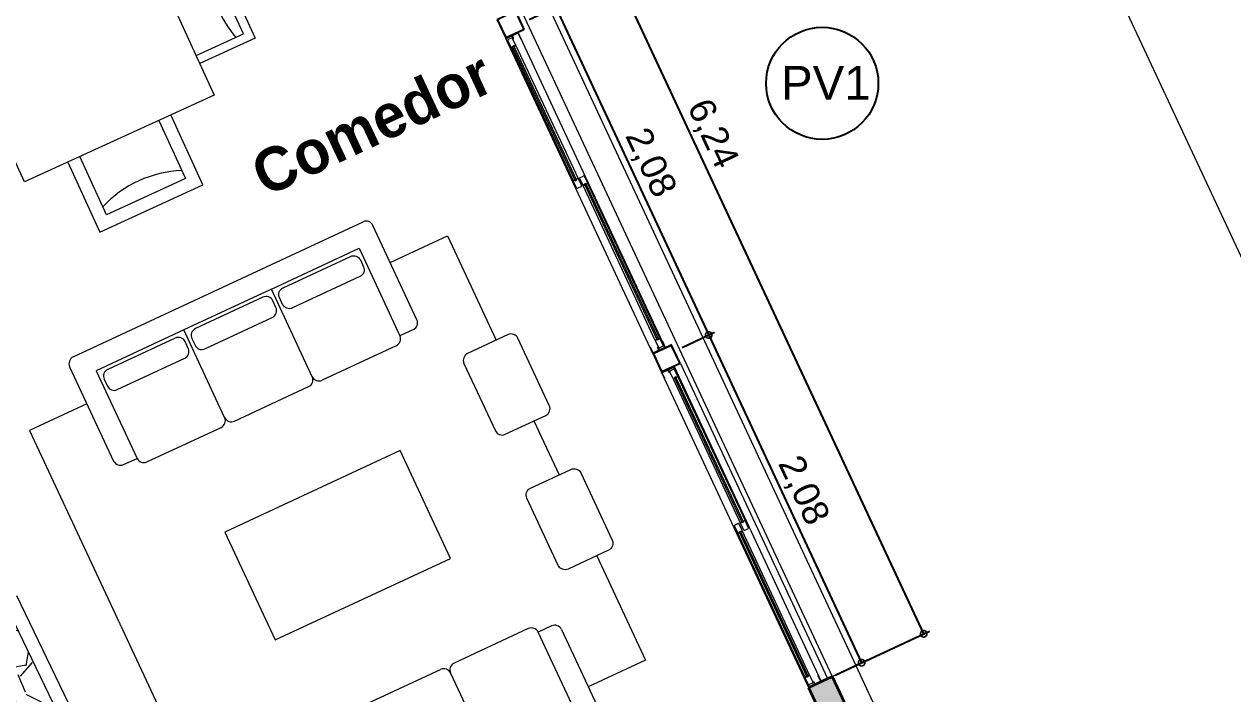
# Model space of a CAD drawing. Header units: millimetres. Extents: x 110427 to 125914, y 76277 to 76441.
# Drawn here: x 113999.5 to 114006.45, y 76333.73 to 76337.58 of the extents above; entities that cross this region are included whole.
import ezdxf

# ---------------------------------------------------------------- set-up
doc = ezdxf.new("R2010")
doc.units = ezdxf.units.MM
doc.linetypes.add('JIS_02_0.7', pattern=[1.35, 0.75, -0.6])
doc.layers.add('01_SANIT CAÑERIA SECUNDARIA', color=30, linetype='Continuous')
doc.layers.add('Hatch', color=251, linetype='Continuous')
for name, color, linetype, lineweight in [('04_CIVIL A CONSTRUIR', 250, 'Continuous', 35), ('07_CIVIL VISTAS MEDIA', 143, 'Continuous', 9), ('08_CIVIL VISTAS FINO', 251, 'Continuous', 5), ('09_CIVIL PROYECCIONES', 230, 'JIS_02_0.7', 5), ('11_CARPINTERIA Y MOBILIARIO', 141, 'Continuous', 9), ('12_HATCH', 8, 'Continuous', 9), ('12_TEXTOS', 4, 'Continuous', 40)]:
    doc.layers.add(name, color=color, linetype=linetype, lineweight=lineweight)
doc.styles.add('JDS1', font='GOTHICB.TTF')
doc.styles.get("Standard").update_dxf_attribs({"font": 'arial.ttf'})
doc.styles.add('Swis721 BT', font='swiss.ttf')
doc.dimstyles.new('ISO-23', dxfattribs={"dimscale": 0.03, "dimtxt": 5, "dimasz": 2.5, "dimexe": 1.25, "dimexo": 0.625, "dimtad": 1, "dimtxsty": 'Swis721 BT', "dimblk": 'DOTSMALL', "dimcen": 2.5, "dimclrt": 150, "dimadec": 0, "dimazin": 0, "dimtfac": 1, "dimtmove": 0, "dimatfit": 3, "dimfxl": 0, "dimarcsym": 0})

# ---------------------------------------------------------------- blocks, each defined once
blk = doc.blocks.new('_DotSmall')
at = {"color": 0, "linetype": 'ByBlock', "const_width": 0.5}
blk.add_lwpolyline([(-0.0625, 0, 1), (0.0625, 0, 1)], format="xyb", close=True, dxfattribs=at)
blk = doc.blocks.new('*D85')
at = {"layer": '09_CIVIL PROYECCIONES', "color": 0, "linetype": 'ByBlock', "lineweight": -2, "ltscale": 2}
for p, q in [((114001.5299, 76339.4927), (114002.073, 76339.7459)), ((114004.6761, 76334.0747), (114002.039, 76339.7301)), ((114004.167, 76333.8373), (114004.7101, 76334.0906))]:
    blk.add_line(p, q, dxfattribs=at)
at = {"layer": 'Defpoints', "color": 0, "linetype": 'ByBlock', "ltscale": 2}
for p in [(114002.039, 76339.7301), (114001.5129, 76339.4848), (114004.15, 76333.8294)]:
    blk.add_point(p, dxfattribs=at)
at = {"layer": '09_CIVIL PROYECCIONES', "color": 0, "linetype": 'ByBlock', "lineweight": -2, "ltscale": 2, "xscale": 0.075, "yscale": 0.075, "zscale": 0.075}
for p, rotation in [((114002.039, 76339.7301), 114.9999999993266), ((114004.6761, 76334.0747), 294.9999999993266)]:
    blk.add_blockref('_DotSmall', p, dxfattribs=dict(at, rotation=rotation))
at = {"layer": '09_CIVIL PROYECCIONES', "color": 150, "linetype": 'ByBlock', "ltscale": 2, "insert": (114003.4565, 76336.9485), "char_height": 0.15, "attachment_point": 5, "rotation": 295, "style": 'Swis721 BT'}
blk.add_mtext('6,24', dxfattribs=at)
blk = doc.blocks.new('*D42')
at = {"layer": '09_CIVIL PROYECCIONES', "color": 0, "linetype": 'ByBlock', "lineweight": -2, "ltscale": 2}
for p, q in [((114002.4089, 76337.6075), (114002.5949, 76337.6943)), ((114002.5609, 76337.6784), (114003.44, 76335.7933)), ((114003.288, 76335.7224), (114003.474, 76335.8092))]:
    blk.add_line(p, q, dxfattribs=at)
at = {"layer": 'Defpoints', "color": 0, "linetype": 'ByBlock', "ltscale": 2}
for p in [(114002.3919, 76337.5996), (114003.44, 76335.7933), (114003.271, 76335.7145)]:
    blk.add_point(p, dxfattribs=at)
at = {"layer": '09_CIVIL PROYECCIONES', "color": 0, "linetype": 'ByBlock', "lineweight": -2, "ltscale": 2, "xscale": 0.075, "yscale": 0.075, "zscale": 0.075}
for p, rotation in [((114002.5609, 76337.6784), 115.0003175461842), ((114003.44, 76335.7933), 295.0003175461842)]:
    blk.add_blockref('_DotSmall', p, dxfattribs=dict(at, rotation=rotation))
at = {"layer": '09_CIVIL PROYECCIONES', "color": 150, "linetype": 'ByBlock', "ltscale": 2, "insert": (114003.0994, 76336.782), "char_height": 0.15, "attachment_point": 5, "rotation": 295.00032, "style": 'Swis721 BT'}
blk.add_mtext('2,08', dxfattribs=at)
blk = doc.blocks.new('*D43')
at = {"layer": '09_CIVIL PROYECCIONES', "color": 0, "linetype": 'ByBlock', "lineweight": -2, "ltscale": 2}
for p, q in [((114003.288, 76335.7224), (114003.474, 76335.8092)), ((114003.44, 76335.7933), (114004.319, 76333.9082)), ((114004.167, 76333.8373), (114004.353, 76333.924))]:
    blk.add_line(p, q, dxfattribs=at)
at = {"layer": 'Defpoints', "color": 0, "linetype": 'ByBlock', "ltscale": 2}
for p in [(114003.271, 76335.7145), (114004.319, 76333.9082), (114004.15, 76333.8294)]:
    blk.add_point(p, dxfattribs=at)
at = {"layer": '09_CIVIL PROYECCIONES', "color": 0, "linetype": 'ByBlock', "lineweight": -2, "ltscale": 2, "xscale": 0.075, "yscale": 0.075, "zscale": 0.075}
for p, rotation in [((114003.44, 76335.7933), 115.0003175461842), ((114004.319, 76333.9082), 295.0003175461842)]:
    blk.add_blockref('_DotSmall', p, dxfattribs=dict(at, rotation=rotation))
at = {"layer": '09_CIVIL PROYECCIONES', "color": 150, "linetype": 'ByBlock', "ltscale": 2, "insert": (114003.9784, 76334.8969), "char_height": 0.15, "attachment_point": 5, "rotation": 295.00032, "style": 'Swis721 BT'}
blk.add_mtext('2,08', dxfattribs=at)

msp = doc.modelspace()

# ---------------------------------------------------------------- hatches: boundary and pattern name
at = {"layer": '12_HATCH'}
h = msp.add_hatch(color=1, dxfattribs=at)
h.dxf.hatch_style = 1
h.paths.add_polyline_path([(114004.15, 76333.8294), (114004.014, 76333.7661), (114004.2043, 76333.3581), (114000.5791, 76331.6676), (114000.448, 76331.9487), (114000.303, 76331.8811), (114000.4974, 76331.4642), (114004.2719, 76333.2131), (114004.5677, 76332.5787), (114004.7037, 76332.6421)])
at = {"layer": 'Hatch', "lineweight": 5}
h = msp.add_hatch(dxfattribs=at)
h.set_pattern_fill('GRAVEL', color=253, scale=0.02, angle=655.73, style=0)
h.set_pattern_definition([(163.7427875, (110931.348214, 75901.51333), (-5.88299312777, 1.67620758225), [0.06834429, -6.76609673]), (120.699741, (110931.282602, 75901.532463), (3.10409326809, -5.27104211548), [0.11728094, -11.61080978]), (68.2404471, (110931.222726, 75901.633307), (-2.82856426626, -7.00224022666), [0.0826963, -8.18694456]), (203.003689, (110931.022308, 75901.75665), (9.37317277904, 3.95313749506), [0.1068009, -10.573287485]), (228.5636542, (110930.924, 75901.714912), (4.38888828766, 4.93462010682), [0.10472674, -10.36796155]), (293.003689, (110930.854693, 75901.6364), (-3.95313749506, 9.37317277904), [0.1068009, -10.573287485]), (333.4242405, (110930.89643, 75901.538091), (-7.44331714699, 3.74382770032), [0.14123873, -13.98262306]), (7.9853284, (110931.022745, 75901.474904), (11.61166697415, 1.64842412083), [0.1333439, -13.20105132]), (57.1595656, (110931.154796, 75901.493428), (4.18490462137, 6.52805371534), [0.1071626, -10.60910914]), (110.9663583, (110931.21291, 75901.583464), (1.96829134984, -5.2544873358), [0.12234266, -5.99478739]), (158.1274378, (110931.169134, 75901.697707), (-7.68041040218, 3.06565752398), [0.15821558, -15.6633545]), (74.5440748, (110931.236065, 75901.30139), (1.20202107154, 4.5266527748), [0.05400091, -5.346113165]), (107.1992344, (110931.250456, 75901.353436), (1.95173655707, -6.39028922757), [0.1027364, -10.1709278]), (160.73, (110931.22008, 75901.45158), (-0.457631716, -0.22053846), [0.07184187, -0.64657862]), (138.9285905, (110931.259555, 75901.51008), (2.0179557347, -1.8470816585), [0.03868826, -3.83012447]), (227.5314095, (110931.23039, 75901.5355), (1.152356687, 1.1192470978), [0.05471312, -2.6809506]), (326.6937565, (110931.19345, 75901.49514), (1.5768788136, -0.9318182266), [0.08886393, -2.87325963]), (97.295051, (110931.26771, 75901.44634), (-0.016554795, -1.135801892), [0.06425743, -1.54217962]), (312.1195403, (110931.102476, 75901.800922), (3.57827975367, -3.91470177722), [0.0900176, -8.911765335]), (6.076176, (110931.16285, 75901.734152), (-5.91610271732, -0.59539620277), [0.07551979, -7.476443136]), (228.9285905, (110931.35924, 75901.49045), (1.8470816585, 2.0179557347), [0.07737602, -3.79143672]), (279.3404597, (110931.308405, 75901.432115), (-0.83248945863, 5.23793254075), [0.0900176, -8.911765335]), (275.1739548, (110930.818744, 75901.66419), (-0.1874288712, 2.7292355007), [0.08680704, -4.25354686]), (230.5051406, (110930.826573, 75901.577735), (3.93125656938, 4.7140816482), [0.07273442, -7.20071868]), (2.5314095, (110930.903814, 75901.26533), (2.7292355007, 0.1874288714), [0.07737602, -3.79143672]), (313.0840246, (110930.981115, 75901.26875), (-4.6975268517, 5.06705846403), [0.08515655, -8.4304752]), (5.1739548, (110930.79575, 75901.48957), (-2.7292355007, -0.1874288712), [0.04340352, -4.29695038]), (37.0399325, (110930.89058, 75901.29279), (1.609988403, 1.3397855583), [0.02590292, -2.56439899]), (101.6937565, (110930.91126, 75901.3084), (0.203983666, -1.5934336083), [0.10472674, -1.98981092]), (121.739006, (110930.890032, 75901.410948), (2.6630163221, -4.35577869828), [0.0970534, -9.60827297]), (239.4200675, (110931.15226, 75901.47529), (0.694724971, 0.898708637), [0.07326478, -1.75835527]), (288.8872266, (110931.114987, 75901.412213), (2.83389039878, -8.22081609137), [0.12791135, -12.66320181]), (356.6753959, (110931.156393, 75901.29119), (-4.0855758537, 0.2867576395), [0.05230165, -5.17787846]), (25.73, (110931.2086, 75901.28816), (0.237093255, 0.67817018), [0.03048, -0.47752]), (55.9864372, (110930.89935, 75901.426717), (-2.32126816916, -3.3742960876), [0.07057339, -6.986788155]), (343.7427875, (110930.93883, 75901.485215), (5.88299312776, -1.67620758227), [0.13668858, -6.69775244]), (295.73, (110931.07005, 75901.44695), (0.67817018, -0.237093255), [0.13208, -0.37592]), (261.0348465, (110931.127392, 75901.327965), (-0.99803740203, -6.12008638373), [0.08032191, -7.951863345]), (189.784604, (110931.114875, 75901.248625), (-2.0510653242, -0.4245221265), [0.07396582, -3.62433001]), (143.37597536, (110931.041985, 75901.236054), (-8.7665479099, 6.48961799677), [0.12042902, -11.922492885]), (111.15607874, (110930.945332, 75901.307898), (-2.40936827186, 6.16975076731), [0.12740589, -12.61316929])])
h.paths.add_polyline_path([(113999.4237, 76334.1885), (113998.667, 76333.8238), (113999.2922, 76332.5266), (114000.0489, 76332.8913)])

# ---------------------------------------------------------------- linework, layer by layer
at = {"layer": '01_SANIT CAÑERIA SECUNDARIA', "color": 217}
msp.add_circle((114004.0925, 76337.2412), 0.3225, dxfattribs=at)
at = {"layer": '04_CIVIL A CONSTRUIR'}
for p, q in [((114004.014, 76333.766), (114004.15, 76333.8294)), ((114004.15, 76333.8294), (114004.7037, 76332.6421)), ((114004.0141, 76333.766), (114004.2043, 76333.3581))]:
    msp.add_line(p, q, dxfattribs=at)
at = {"layer": '07_CIVIL VISTAS MEDIA'}
for p, q in [((114002.3082, 76337.5132), (114002.2778, 76337.499)), ((114002.3163, 76337.4982), (114002.3095, 76337.5127)), ((114002.319, 76337.4994), (114002.3123, 76337.5139)), ((114002.3431, 76337.5294), (114002.3127, 76337.5153)), ((114002.3597, 76337.4963), (114002.3444, 76337.5289)), ((114002.3624, 76337.4976), (114002.3455, 76337.5338)), ((114003.1907, 76335.7212), (114002.3455, 76337.5337)), ((114003.1181, 76335.6874), (114002.2729, 76337.4999)), ((114002.2898, 76337.4638), (114002.273, 76337.5)), ((114002.2926, 76337.465), (114002.2773, 76337.4977)), ((114002.2857, 76337.4863), (114002.3027, 76337.4498)), ((114002.3064, 76337.5013), (114002.2881, 76337.4927)), ((114002.2898, 76337.4638), (114002.2926, 76337.465)), ((114002.3036, 76337.4485), (114002.6637, 76336.6768)), ((114002.3092, 76337.4474), (114002.313, 76337.4492)), ((114002.3119, 76337.454), (114002.3207, 76337.4582)), ((114002.3119, 76337.454), (114002.3135, 76337.4505)), ((114002.3299, 76337.4624), (114002.3129, 76337.4989)), ((114002.3131, 76337.4536), (114002.3203, 76337.457)), ((114002.6733, 76336.6823), (114002.3131, 76337.4536)), ((114002.3163, 76337.4982), (114002.319, 76337.4994)), ((114002.6806, 76336.6857), (114002.3203, 76337.457)), ((114002.3224, 76337.4546), (114002.3207, 76337.4582)), ((114002.3276, 76337.456), (114002.3237, 76337.4542)), ((114002.3299, 76337.4624), (114002.6909, 76336.6895)), ((114002.3624, 76337.4976), (114002.3597, 76337.4963)), ((114002.6807, 76336.6403), (114002.6637, 76336.6768)), ((114002.6661, 76336.6833), (114002.6699, 76336.6851)), ((114002.6729, 76336.6811), (114002.6713, 76336.6846)), ((114002.6729, 76336.6811), (114002.6817, 76336.6852)), ((114002.6733, 76336.6823), (114002.6806, 76336.6857)), ((114002.6801, 76336.6887), (114002.6817, 76336.6852)), ((114002.6844, 76336.6919), (114002.6806, 76336.6901)), ((114002.6909, 76336.6895), (114002.7079, 76336.653)), ((114002.7156, 76336.6566), (114002.6986, 76336.6931)), ((114002.701, 76336.6996), (114002.7193, 76336.7081)), ((114002.7258, 76336.7058), (114002.7428, 76336.6693)), ((114003.1609, 76335.7715), (114002.7428, 76336.6693)), ((114002.7056, 76336.6465), (114002.6872, 76336.638)), ((114003.1337, 76335.7588), (114002.7156, 76336.6566)), ((114002.7221, 76336.6542), (114002.726, 76336.656)), ((114002.7337, 76336.665), (114002.7248, 76336.6609)), ((114002.7264, 76336.6574), (114002.7248, 76336.6609)), ((114002.7332, 76336.6638), (114002.726, 76336.6604)), ((114002.726, 76336.6604), (114003.1433, 76335.7642)), ((114002.7332, 76336.6638), (114003.1506, 76335.7676)), ((114002.7337, 76336.665), (114002.7353, 76336.6615)), ((114002.7404, 76336.6628), (114002.7366, 76336.661)), ((114003.1361, 76335.7653), (114003.1399, 76335.7671)), ((114003.1413, 76335.7666), (114003.1429, 76335.7631)), ((114003.1517, 76335.7672), (114003.1429, 76335.7631)), ((114003.1506, 76335.7676), (114003.1433, 76335.7642)), ((114003.1517, 76335.7672), (114003.1501, 76335.7707)), ((114003.1544, 76335.7738), (114003.1506, 76335.772)), ((114003.1779, 76335.735), (114003.1609, 76335.7715)), ((114003.1013, 76335.7237), (114003.104, 76335.7249)), ((114003.1013, 76335.7237), (114003.1181, 76335.6874)), ((114003.104, 76335.7249), (114003.1192, 76335.6923)), ((114003.1205, 76335.6918), (114003.1509, 76335.706)), ((114003.1337, 76335.7588), (114003.1507, 76335.7223)), ((114003.1473, 76335.7231), (114003.1446, 76335.7218)), ((114003.1446, 76335.7218), (114003.1514, 76335.7073)), ((114003.1473, 76335.7231), (114003.1541, 76335.7086)), ((114003.1554, 76335.7081), (114003.1858, 76335.7222)), ((114003.1572, 76335.7199), (114003.1756, 76335.7285)), ((114003.1738, 76335.7575), (114003.1711, 76335.7562)), ((114003.1711, 76335.7562), (114003.1863, 76335.7236)), ((114003.1738, 76335.7575), (114003.1907, 76335.7212)), ((114003.1858, 76335.5424), (114003.1688, 76335.5786)), ((114003.1688, 76335.5786), (114004.014, 76333.7661)), ((114003.1885, 76335.5436), (114003.1733, 76335.5763)), ((114003.1738, 76335.5776), (114003.2041, 76335.5918)), ((114003.2122, 76335.5768), (114003.2055, 76335.5913)), ((114003.215, 76335.578), (114003.2082, 76335.5925)), ((114003.2087, 76335.5939), (114003.239, 76335.608)), ((114003.215, 76335.578), (114003.2122, 76335.5768)), ((114003.2336, 76335.5446), (114003.2166, 76335.5811)), ((114003.2189, 76335.5876), (114003.2373, 76335.5962)), ((114003.2556, 76335.5749), (114003.2404, 76335.6076)), ((114003.2414, 76335.6125), (114004.0866, 76333.7999)), ((114003.2583, 76335.5762), (114003.2414, 76335.6124)), ((114003.2437, 76335.5938), (114003.2608, 76335.5573)), ((114003.2583, 76335.5762), (114003.2556, 76335.5749)), ((114003.2608, 76335.5573), (114003.6508, 76334.7222)), ((114003.1858, 76335.5424), (114003.1885, 76335.5436)), ((114003.2336, 76335.5447), (114003.6236, 76334.7095)), ((114003.2401, 76335.5423), (114003.2439, 76335.5441)), ((114003.2516, 76335.553), (114003.2428, 76335.5489)), ((114003.2444, 76335.5454), (114003.2428, 76335.5489)), ((114003.2512, 76335.5519), (114003.2439, 76335.5485)), ((114003.6332, 76334.715), (114003.2439, 76335.5485)), ((114003.6404, 76334.7183), (114003.2512, 76335.5519)), ((114003.2516, 76335.553), (114003.2532, 76335.5495)), ((114003.2584, 76335.5508), (114003.2546, 76335.549)), ((114003.6443, 76334.7246), (114003.6404, 76334.7228)), ((114003.5887, 76334.6932), (114003.6057, 76334.6568)), ((114003.6094, 76334.7083), (114003.5911, 76334.6997)), ((114003.9944, 76333.8226), (114003.6057, 76334.6568)), ((114003.6122, 76334.6544), (114003.6161, 76334.6562)), ((114003.6149, 76334.661), (114003.6237, 76334.6651)), ((114003.6149, 76334.661), (114003.6165, 76334.6575)), ((114003.6329, 76334.6694), (114003.6159, 76334.7059)), ((114003.6161, 76334.6606), (114003.6233, 76334.664)), ((114003.6161, 76334.6606), (114004.0044, 76333.8266)), ((114003.6233, 76334.664), (114004.0117, 76333.83)), ((114003.6236, 76334.7095), (114003.6406, 76334.673)), ((114003.6254, 76334.6616), (114003.6237, 76334.6651)), ((114003.6259, 76334.716), (114003.6298, 76334.7178)), ((114003.6306, 76334.6629), (114003.6267, 76334.6611)), ((114003.6311, 76334.7173), (114003.6328, 76334.7138)), ((114003.6416, 76334.7179), (114003.6328, 76334.7138)), ((114004.022, 76333.8338), (114003.6329, 76334.6694)), ((114003.6404, 76334.7183), (114003.6332, 76334.715)), ((114003.6416, 76334.7179), (114003.64, 76334.7214)), ((114003.6471, 76334.6707), (114003.6654, 76334.6792)), ((114003.6678, 76334.6857), (114003.6508, 76334.7222)), ((113999.4611, 76334.2953), (114000.1557, 76332.854)), ((113999.4237, 76334.1885), (114000.0489, 76332.8913)), ((114004.0118, 76333.7847), (114003.9948, 76333.8211)), ((114003.9972, 76333.8276), (114004.001, 76333.8294)), ((114004.004, 76333.8254), (114004.0023, 76333.8289)), ((114004.004, 76333.8254), (114004.0128, 76333.8295)), ((114004.0044, 76333.8266), (114004.0117, 76333.83)), ((114004.0112, 76333.8331), (114004.0128, 76333.8295)), ((114004.0155, 76333.8362), (114004.0117, 76333.8344)), ((114004.022, 76333.8338), (114004.039, 76333.7973)), ((114004.0698, 76333.8361), (114004.0671, 76333.8348)), ((114004.0671, 76333.8348), (114004.0823, 76333.8022)), ((114004.0698, 76333.8361), (114004.0867, 76333.7999)), ((114003.9973, 76333.8023), (114004, 76333.8035)), ((114003.9973, 76333.8023), (114004.0142, 76333.766)), ((114004, 76333.8035), (114004.0152, 76333.7709)), ((114004.0469, 76333.7846), (114004.0165, 76333.7704)), ((114004.0367, 76333.7909), (114004.0183, 76333.7823)), ((114004.0406, 76333.8004), (114004.0433, 76333.8017)), ((114004.0406, 76333.8004), (114004.0474, 76333.7859)), ((114004.0433, 76333.8017), (114004.0501, 76333.7872)), ((114004.0818, 76333.8009), (114004.0514, 76333.7867))]:
    msp.add_line(p, q, dxfattribs=at)
for points in [[(114002.2729, 76337.5), (114002.3816, 76337.5507), (114002.3309, 76337.6594), (114002.2221, 76337.6087)], [(114003.1688, 76335.5786), (114003.2776, 76335.6293), (114003.2269, 76335.7381), (114003.1181, 76335.6874)]]:
    msp.add_lwpolyline(points, close=True, dxfattribs=at)
for points in [[(114002.2791, 76337.5079), (114002.3716, 76337.551, 0.414214), (114002.3737, 76337.5569), (114002.3306, 76337.6494, 0.414214), (114002.3246, 76337.6516), (114002.2322, 76337.6085, 0.414214), (114002.23, 76337.6025), (114002.2731, 76337.51, 0.414214)], [(114003.1751, 76335.5865), (114003.2675, 76335.6296, 0.414214), (114003.2697, 76335.6356), (114003.2266, 76335.728, 0.414214), (114003.2206, 76335.7302), (114003.1282, 76335.6871, 0.414214), (114003.126, 76335.6811), (114003.1691, 76335.5887, 0.414214)]]:
    msp.add_lwpolyline(points, format="xyb", close=True, dxfattribs=at)
for centre, radius, start, end in [((114002.3086, 76337.5123), 0.001, 24.98543, 114.98543), ((114002.3132, 76337.5144), 0.001, 114.98543, 204.98543), ((114002.3435, 76337.5285), 0.001, 24.98543, 114.98543), ((114002.2783, 76337.4981), 0.001, 114.98543, 204.98543), ((114002.2901, 76337.4883), 0.00488, 114.98543, 204.98543), ((114002.3072, 76337.4519), 0.0049, 204.98543, 294.98543), ((114002.3085, 76337.4969), 0.00488, 24.98543, 114.98543), ((114002.3233, 76337.4551), 0.001, 204.98543, 294.98543), ((114002.3255, 76337.4604), 0.00488, 294.98543, 24.98543), ((114002.6682, 76336.6789), 0.0049, 114.98543, 204.98543), ((114002.681, 76336.6892), 0.001, 114.98543, 204.98543), ((114002.6865, 76336.6875), 0.00488, 24.98543, 114.98543), ((114002.703, 76336.6952), 0.00488, 114.98543, 204.98543), ((114002.7214, 76336.7037), 0.00488, 24.98543, 114.98543), ((114002.7384, 76336.6672), 0.0049, 294.98543, 24.98543), ((114002.6851, 76336.6424), 0.00488, 204.98543, 294.98543), ((114002.7035, 76336.651), 0.00488, 294.98543, 24.98543), ((114002.7201, 76336.6587), 0.00488, 204.98543, 294.98543), ((114002.7255, 76336.6569), 0.001, 294.98543, 24.98543), ((114003.1381, 76335.7609), 0.00488, 114.98543, 204.98543), ((114003.1403, 76335.7662), 0.001, 24.98543, 114.98543), ((114003.1565, 76335.7694), 0.0049, 24.98543, 114.98543), ((114003.1551, 76335.7244), 0.00488, 204.98543, 294.98543), ((114003.1505, 76335.7069), 0.001, 294.98543, 24.98543), ((114003.155, 76335.709), 0.001, 204.98543, 294.98543), ((114003.1735, 76335.7329), 0.00488, 294.98543, 24.98543), ((114003.1854, 76335.7231), 0.001, 294.98543, 24.98543), ((114003.1201, 76335.6927), 0.001, 204.98543, 294.98543), ((114003.1742, 76335.5767), 0.001, 115.01523, 205.01523), ((114003.2046, 76335.5908), 0.001, 25.01523, 115.01523), ((114003.2091, 76335.593), 0.001, 115.01523, 205.01523), ((114003.221, 76335.5832), 0.00488, 115.01523, 205.01523), ((114003.2393, 76335.5918), 0.00488, 25.01523, 115.01523), ((114003.2395, 76335.6071), 0.001, 25.01523, 115.01523), ((114003.2563, 76335.5553), 0.0049, 295.01523, 25.01523), ((114003.238, 76335.5467), 0.00488, 205.01523, 295.01523), ((114003.2435, 76335.545), 0.001, 295.01523, 25.01523), ((114003.6463, 76334.7201), 0.0049, 25.01523, 115.01523), ((114003.5931, 76334.6953), 0.00488, 115.01523, 205.01523), ((114003.6102, 76334.6588), 0.0049, 205.01523, 295.01523), ((114003.6115, 76334.7038), 0.00488, 25.01523, 115.01523), ((114003.628, 76334.7116), 0.00488, 115.01523, 205.01523), ((114003.6263, 76334.6621), 0.001, 205.01523, 295.01523), ((114003.6302, 76334.7169), 0.001, 25.01523, 115.01523), ((114003.6285, 76334.6674), 0.00488, 295.01523, 25.01523), ((114003.645, 76334.6751), 0.00488, 205.01523, 295.01523), ((114003.6634, 76334.6837), 0.00488, 295.01523, 25.01523), ((114003.9993, 76333.8232), 0.0049, 115.01523, 205.01523), ((114004.0121, 76333.8335), 0.001, 115.01523, 205.01523), ((114004.0176, 76333.8318), 0.00488, 25.01523, 115.01523), ((114004.0162, 76333.7867), 0.00488, 205.01523, 295.01523), ((114004.0161, 76333.7713), 0.001, 205.01523, 295.01523), ((114004.0346, 76333.7953), 0.00488, 295.01523, 25.01523), ((114004.0465, 76333.7855), 0.001, 295.01523, 25.01523), ((114004.051, 76333.7876), 0.001, 205.01523, 295.01523), ((114004.0814, 76333.8018), 0.001, 295.01523, 25.01523)]:
    msp.add_arc(centre, radius, start, end, dxfattribs=at)
at = {"layer": '07_CIVIL VISTAS MEDIA', "extrusion": (4.97653e-08, -4.26846e-08, 1)}
msp.add_arc((114002.3126, 76337.4501, 0.0024), 0.001, 294.98543, 24.98543, dxfattribs=at)
at = {"layer": '07_CIVIL VISTAS MEDIA', "extrusion": (-6.76393e-10, 6.55599e-08, 1)}
msp.add_arc((114002.6704, 76336.6842, 0.0049), 0.001, 24.98543, 114.98543, dxfattribs=at)
at = {"layer": '07_CIVIL VISTAS MEDIA', "extrusion": (6.76393e-10, -6.55599e-08, 1)}
msp.add_arc((114002.7362, 76336.6619, -0.0049), 0.001, 204.98543, 294.98543, dxfattribs=at)
at = {"layer": '07_CIVIL VISTAS MEDIA', "extrusion": (-4.97653e-08, 4.26846e-08, 1)}
msp.add_arc((114003.151, 76335.7711, -0.0024), 0.001, 114.98543, 204.98543, dxfattribs=at)
at = {"layer": '07_CIVIL VISTAS MEDIA', "extrusion": (7.105e-10, -6.55595e-08, 1)}
msp.add_arc((114003.2541, 76335.55, -0.0049), 0.001, 205.01523, 295.01523, dxfattribs=at)
at = {"layer": '07_CIVIL VISTAS MEDIA', "extrusion": (4.97875e-08, -4.26587e-08, 1)}
msp.add_arc((114003.6156, 76334.6571, 0.0024), 0.001, 295.01523, 25.01523, dxfattribs=at)
at = {"layer": '07_CIVIL VISTAS MEDIA', "extrusion": (-4.97875e-08, 4.26587e-08, 1)}
msp.add_arc((114003.6409, 76334.7219, -0.0024), 0.001, 115.01523, 205.01523, dxfattribs=at)
at = {"layer": '07_CIVIL VISTAS MEDIA', "extrusion": (-7.105e-10, 6.55595e-08, 1)}
msp.add_arc((114004.0014, 76333.8285, 0.0049), 0.001, 25.01523, 115.01523, dxfattribs=at)
at = {"layer": '08_CIVIL VISTAS FINO'}
for p, q in [((114001.5264, 76339.8106), (114004.286, 76333.8928)), ((114001.3904, 76339.7472), (114004.15, 76333.8294)), ((114005.3029, 76338.8106), (114008.9532, 76330.9825)), ((114003.2776, 76335.6293), (114004.1228, 76333.8167))]:
    msp.add_line(p, q, dxfattribs=at)
at = {"layer": '11_CARPINTERIA Y MOBILIARIO'}
for p, q in [((114000.6244, 76337.9559), (114000.8325, 76337.5013)), ((114000.7662, 76337.5259), (114000.5997, 76337.8896)), ((114000.4935, 76337.4011), (114000.7662, 76337.5259)), ((114000.8325, 76337.5013), (114000.5143, 76337.3556)), ((114000.2793, 76337.0281), (114000.4324, 76336.6936)), ((114000.5318, 76336.6566), (114000.3475, 76337.0593)), ((113999.9778, 76336.4854), (113999.8247, 76336.8199)), ((113999.7565, 76336.7887), (113999.9408, 76336.386)), ((114000.4324, 76336.6936), (113999.9778, 76336.4854)), ((113999.9408, 76336.386), (114000.5318, 76336.6566)), ((113999.7871, 76335.6677), (114001.4531, 76336.4446)), ((114001.7628, 76335.8815), (114001.5099, 76336.4239)), ((114001.6093, 76336.2109), (114001.9386, 76336.3644)), ((114001.9386, 76336.3644), (114002.2186, 76335.7639)), ((114000.9261, 76336.0574), (114001.4298, 76336.2923)), ((114001.4298, 76336.2923), (114001.6647, 76335.7886)), ((114000.9261, 76336.0574), (114000.4224, 76335.8225)), ((114001.161, 76335.5537), (114000.9261, 76336.0574)), ((114000.4224, 76335.8225), (113999.9188, 76335.5876)), ((114000.6573, 76335.3188), (114000.4224, 76335.8225)), ((114001.7422, 76335.8247), (114001.6647, 76335.7886)), ((114001.644, 76335.7318), (114001.2178, 76335.533)), ((113999.7664, 76335.6109), (114000.0193, 76335.0685)), ((113999.9188, 76335.5876), (114000.1536, 76335.084)), ((114000.7141, 76335.2982), (114001.1403, 76335.4969)), ((113999.8658, 76335.3978), (113999.5364, 76335.2443)), ((114002.4354, 76335.2989), (114002.58, 76334.989)), ((113999.5364, 76335.2443), (114000.6746, 76332.8034)), ((114000.2104, 76335.0633), (114000.6366, 76335.262)), ((114000.0761, 76335.0478), (114000.1536, 76335.084)), ((114002.7968, 76334.5241), (114003.0768, 76333.9235)), ((114002.4028, 76334.1045), (114001.9766, 76333.9058)), ((114002.5371, 76334.1199), (114002.4596, 76334.0838)), ((114002.5939, 76334.0993), (114002.8469, 76333.5568)), ((114002.6945, 76333.5801), (114002.4596, 76334.0838)), ((114003.0768, 76333.9235), (114002.7475, 76333.7699)), ((114004.15, 76333.8294), (114004.286, 76333.8928)), ((114004.286, 76333.8928), (114006.2343, 76329.7147)), ((114001.4729, 76333.6709), (114001.8991, 76333.8696)), ((114001.9559, 76333.8489), (114002.1908, 76333.3453))]:
    msp.add_line(p, q, dxfattribs=at)
for points in [[(114000.5975, 76337.1737), (113999.5064, 76336.6743), (113998.6323, 76338.5837), (113999.7234, 76339.0832)], [(114000.6584, 76334.659), (114000.9475, 76334.0391), (114001.9548, 76334.5088), (114001.6658, 76335.1287)]]:
    msp.add_lwpolyline(points, close=True, dxfattribs=at)
for points in [[(114001.4375, 76336.2251), (114001.4556, 76336.1864, -0.414214), (114001.4349, 76336.1296), (114001.0475, 76335.9489, -0.414214), (114000.9907, 76335.9696), (114000.9726, 76336.0083, -0.414214), (114000.9933, 76336.0651), (114001.3807, 76336.2458, -0.414214)], [(114000.4689, 76335.7734), (114000.487, 76335.7347, 0.414214), (114000.5438, 76335.714), (114000.9312, 76335.8947, 0.414214), (114000.9519, 76335.9515), (114000.9339, 76335.9902, 0.414214), (114000.877, 76336.0109), (114000.4896, 76335.8302, 0.414214)], [(113999.9652, 76335.5386), (113999.9833, 76335.4998, 0.414214), (114000.0401, 76335.4791), (114000.4276, 76335.6598, 0.414214), (114000.4482, 76335.7166), (114000.4302, 76335.7554, 0.414214), (114000.3734, 76335.776), (113999.9859, 76335.5954, 0.414214)], [(114002.0333, 76335.6303), (114002.214, 76335.2428, 0.414214), (114002.2708, 76335.2222), (114002.5032, 76335.3306, 0.414214), (114002.5239, 76335.3874), (114002.3433, 76335.7748, 0.414214), (114002.2864, 76335.7955), (114002.054, 76335.6871, 0.414214)], [(114002.5753, 76334.4679), (114002.3946, 76334.8554, -0.414214), (114002.4153, 76334.9122), (114002.6478, 76335.0206, -0.414214), (114002.7046, 76334.9999), (114002.8853, 76334.6125, -0.414214), (114002.8646, 76334.5557), (114002.6321, 76334.4473, -0.414214)]]:
    msp.add_lwpolyline(points, format="xyb", close=True, dxfattribs=at)
for centre, radius, start, end in [((114001.3536, 76338.0148), 0.8125, 190.34717, 218.84723), ((114000.434, 76336.0894), 0.65, 91.97733, 137.21707), ((114001.4712, 76336.4059), 0.0428, 25, 115), ((114001.7241, 76335.8635), 0.0428, 295, 25), ((114001.6259, 76335.7705), 0.0428, 295, 25), ((113999.8051, 76335.629), 0.0428, 115, 205), ((114001.1222, 76335.5356), 0.0428, 295, 25), ((114001.1997, 76335.5718), 0.0428, 205, 295), ((114000.6186, 76335.3008), 0.0428, 295, 25), ((114000.6961, 76335.3369), 0.0428, 205, 295), ((114000.1924, 76335.102), 0.0428, 205, 295), ((114000.0581, 76335.0866), 0.0428, 205, 295), ((114002.4209, 76334.0657), 0.0428, 25, 115), ((114002.5552, 76334.0812), 0.0428, 25, 115), ((114001.9947, 76333.867), 0.0428, 115, 205), ((114001.9172, 76333.8309), 0.0428, 25, 115)]:
    msp.add_arc(centre, radius, start, end, dxfattribs=at)

# ---------------------------------------------------------------- texts
at = {"layer": '01_SANIT CAÑERIA SECUNDARIA', "color": 217, "insert": (114003.8558, 76337.3417), "char_height": 0.19514, "attachment_point": 1}
msp.add_mtext_dynamic_manual_height_columns('PV1', width=0.6486, gutter_width=12.5, heights=[0], dxfattribs=at)
at = {"layer": '12_TEXTOS', "insert": (114001.5586, 76336.893), "char_height": 0.25, "width": 2.741072, "attachment_point": 8, "rotation": 25.00025, "style": 'JDS1'}
msp.add_mtext('Comedor', dxfattribs=at)

# ---------------------------------------------------------------- dimensions: what is measured, and where the dimension line sits
at = {"layer": '09_CIVIL PROYECCIONES', "color": 80, "linetype": 'ByBlock', "ltscale": 2}
for p1, p2, distance, picture, middle in [((114004.15, 76333.8294), (114001.5129, 76339.4848), -0.5805, '*D85', (114003.4565, 76336.9485)), ((114002.3919, 76337.5996), (114003.271, 76335.7145), 0.1865, '*D42', (114003.0994, 76336.782)), ((114003.271, 76335.7145), (114004.15, 76333.8294), 0.1865, '*D43', (114003.9784, 76334.8969))]:
    dim = msp.add_aligned_dim(p1=p1, p2=p2, distance=distance, dimstyle='ISO-23', override={"dimfxl": 100, "dimarcsym": 2}, dxfattribs=at)
    dim.commit()
    dim.dimension.update_dxf_attribs({"geometry": picture, "text_midpoint": middle})

doc.saveas('drawing.dxf')
